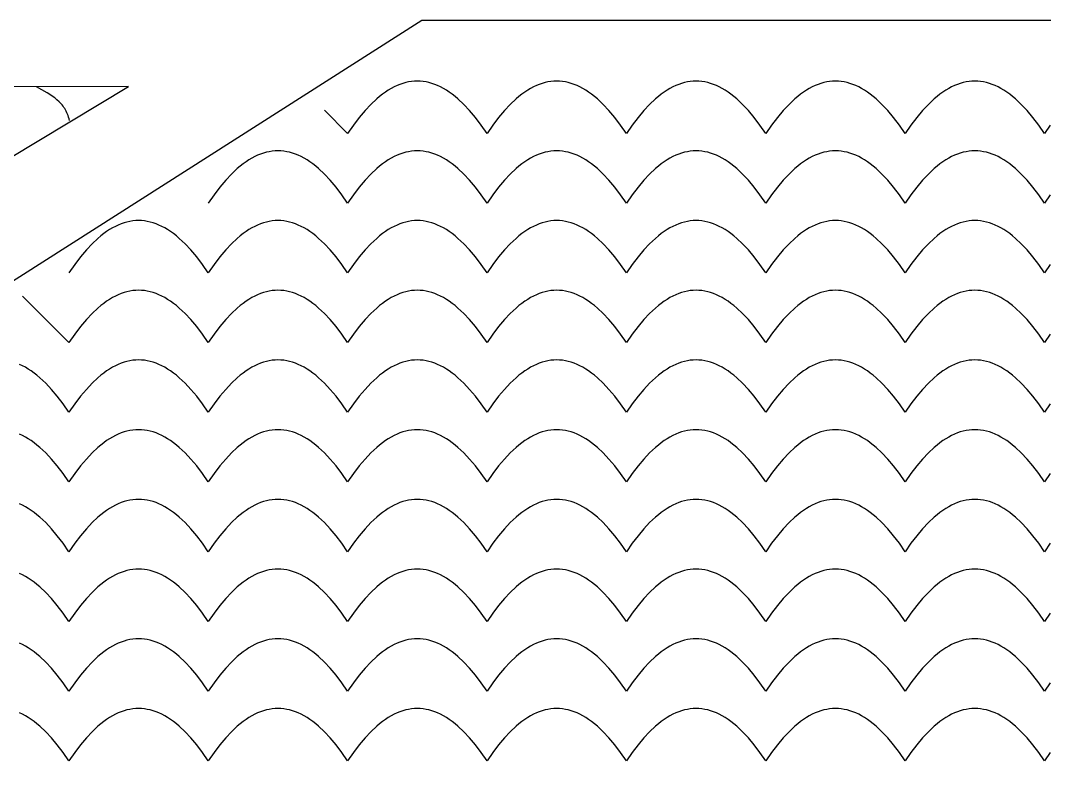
# Model space of a CAD drawing. Extents: x -831 to 1547, y -1426 to -385.
# Drawn here: x 67.7 to 133.8, y -858.3 to -809.9 of the extents above; entities that cross this region are included whole.
import ezdxf

# ---------------------------------------------------------------- set-up
doc = ezdxf.new("R2010")
doc.units = 0
doc.layers.add('CUT', color=18, linetype='CONTINUOUS')
doc.layers.add('ENGRAVE', color=1, linetype='CONTINUOUS')

msp = doc.modelspace()

# ---------------------------------------------------------------- linework, layer by layer
at = {"layer": 'CUT'}
for points in [[(334.842, -861.159), (254.442, -861.159), (174.042, -809.919), (133.842, -809.919), (93.642, -809.919), (13.242, -861.159), (-67.158, -861.159), (-67.158, -926.259), (93.474, -926.259), (133.842, -870.943), (174.211, -926.259), (334.842, -926.259)], [(74.689, -814.177), (26.757, -814.21), (26.757, -817.21), (14.757, -817.21), (14.757, -814.21), (-59.362, -814.177), (5.611, -855.743)]]:
    msp.add_lwpolyline(points, close=True, dxfattribs=at)
at = {"layer": 'ENGRAVE'}
for points in [[(134.217, -816.67), (133.842, -817.209), (133.467, -816.67), (133.092, -816.178), (132.717, -815.732), (132.342, -815.334), (131.967, -814.982), (131.779, -814.824), (131.592, -814.678), (131.404, -814.543), (131.217, -814.42), (131.029, -814.309), (130.842, -814.209), (130.654, -814.121), (130.467, -814.045), (130.279, -813.98), (130.092, -813.928), (129.904, -813.887), (129.717, -813.857), (129.529, -813.84), (129.342, -813.834), (129.154, -813.84), (128.967, -813.857), (128.779, -813.887), (128.592, -813.928), (128.404, -813.98), (128.217, -814.045), (128.029, -814.121), (127.842, -814.209), (127.654, -814.309), (127.467, -814.42), (127.279, -814.543), (127.092, -814.678), (126.904, -814.824), (126.717, -814.982), (126.342, -815.334), (125.967, -815.732), (125.592, -816.178), (125.217, -816.67), (124.842, -817.209), (124.467, -816.67), (124.092, -816.178), (123.717, -815.732), (123.342, -815.334), (122.967, -814.982), (122.779, -814.824), (122.592, -814.678), (122.404, -814.543), (122.217, -814.42), (122.029, -814.309), (121.842, -814.209), (121.654, -814.121), (121.467, -814.045), (121.279, -813.98), (121.092, -813.928), (120.904, -813.887), (120.717, -813.857), (120.529, -813.84), (120.342, -813.834), (120.154, -813.84), (119.967, -813.857), (119.779, -813.887), (119.592, -813.928), (119.404, -813.98), (119.217, -814.045), (119.029, -814.121), (118.842, -814.209), (118.654, -814.309), (118.467, -814.42), (118.279, -814.543), (118.092, -814.678), (117.904, -814.824), (117.717, -814.982), (117.342, -815.334), (116.967, -815.732), (116.592, -816.178), (116.217, -816.67), (115.842, -817.209), (115.467, -816.67), (115.092, -816.178), (114.717, -815.732), (114.342, -815.334), (113.967, -814.982), (113.779, -814.824), (113.592, -814.678), (113.404, -814.543), (113.217, -814.42), (113.029, -814.309), (112.842, -814.209), (112.654, -814.121), (112.467, -814.045), (112.279, -813.98), (112.092, -813.928), (111.904, -813.887), (111.717, -813.857), (111.529, -813.84), (111.342, -813.834), (111.154, -813.84), (110.967, -813.857), (110.779, -813.887), (110.592, -813.928), (110.404, -813.98), (110.217, -814.045), (110.029, -814.121), (109.842, -814.209), (109.654, -814.309), (109.467, -814.42), (109.279, -814.543), (109.092, -814.678), (108.904, -814.824), (108.717, -814.982), (108.342, -815.334), (107.967, -815.732), (107.592, -816.178), (107.217, -816.67), (106.842, -817.209), (106.467, -816.67), (106.092, -816.178), (105.717, -815.732), (105.342, -815.334), (104.967, -814.982), (104.779, -814.824), (104.592, -814.678), (104.404, -814.543), (104.217, -814.42), (104.029, -814.309), (103.842, -814.209), (103.654, -814.121), (103.467, -814.045), (103.279, -813.98), (103.092, -813.928), (102.904, -813.887), (102.717, -813.857), (102.529, -813.84), (102.342, -813.834), (102.154, -813.84), (101.967, -813.857), (101.779, -813.887), (101.592, -813.928), (101.404, -813.98), (101.217, -814.045), (101.029, -814.121), (100.842, -814.209), (100.654, -814.309), (100.467, -814.42), (100.279, -814.543), (100.092, -814.678), (99.904, -814.824), (99.717, -814.982), (99.342, -815.334), (98.967, -815.732), (98.592, -816.178), (98.217, -816.67), (97.842, -817.209), (97.467, -816.67), (97.092, -816.178), (96.717, -815.732), (96.342, -815.334), (95.967, -814.982), (95.779, -814.824), (95.592, -814.678), (95.404, -814.543), (95.217, -814.42), (95.029, -814.309), (94.842, -814.209), (94.654, -814.121), (94.467, -814.045), (94.279, -813.98), (94.092, -813.928), (93.904, -813.887), (93.717, -813.857), (93.529, -813.84), (93.342, -813.834), (93.154, -813.84), (92.967, -813.857), (92.779, -813.887), (92.592, -813.928), (92.404, -813.98), (92.217, -814.045), (92.029, -814.121), (91.842, -814.209), (91.654, -814.309), (91.467, -814.42), (91.279, -814.543), (91.092, -814.678), (90.904, -814.824), (90.717, -814.982), (90.342, -815.334), (89.967, -815.732), (89.592, -816.178), (89.217, -816.67), (88.842, -817.209), (87.342, -815.709)], [(70.878, -816.379), (70.853, -816.269), (70.823, -816.164), (70.789, -816.062), (70.753, -815.964), (70.712, -815.87), (70.668, -815.779), (70.621, -815.692), (70.571, -815.607), (70.518, -815.526), (70.462, -815.448), (70.403, -815.372), (70.342, -815.299), (70.278, -815.229), (70.212, -815.161), (70.072, -815.032), (69.925, -814.911), (69.771, -814.798), (69.612, -814.69), (69.447, -814.588), (68.757, -814.209)], [(134.217, -821.17), (133.842, -821.709), (133.467, -821.17), (133.092, -820.678), (132.717, -820.232), (132.342, -819.834), (131.967, -819.482), (131.779, -819.324), (131.592, -819.178), (131.404, -819.043), (131.217, -818.92), (131.029, -818.809), (130.842, -818.709), (130.654, -818.621), (130.467, -818.545), (130.279, -818.48), (130.092, -818.428), (129.904, -818.387), (129.717, -818.357), (129.529, -818.34), (129.342, -818.334), (129.154, -818.34), (128.967, -818.357), (128.779, -818.387), (128.592, -818.428), (128.404, -818.48), (128.217, -818.545), (128.029, -818.621), (127.842, -818.709), (127.654, -818.809), (127.467, -818.92), (127.279, -819.043), (127.092, -819.178), (126.904, -819.324), (126.717, -819.482), (126.342, -819.834), (125.967, -820.232), (125.592, -820.678), (125.217, -821.17), (124.842, -821.709), (124.467, -821.17), (124.092, -820.678), (123.717, -820.232), (123.342, -819.834), (122.967, -819.482), (122.779, -819.324), (122.592, -819.178), (122.404, -819.043), (122.217, -818.92), (122.029, -818.809), (121.842, -818.709), (121.654, -818.621), (121.467, -818.545), (121.279, -818.48), (121.092, -818.428), (120.904, -818.387), (120.717, -818.357), (120.529, -818.34), (120.342, -818.334), (120.154, -818.34), (119.967, -818.357), (119.779, -818.387), (119.592, -818.428), (119.404, -818.48), (119.217, -818.545), (119.029, -818.621), (118.842, -818.709), (118.654, -818.809), (118.467, -818.92), (118.279, -819.043), (118.092, -819.178), (117.904, -819.324), (117.717, -819.482), (117.342, -819.834), (116.967, -820.232), (116.592, -820.678), (116.217, -821.17), (115.842, -821.709), (115.467, -821.17), (115.092, -820.678), (114.717, -820.232), (114.342, -819.834), (113.967, -819.482), (113.779, -819.324), (113.592, -819.178), (113.404, -819.043), (113.217, -818.92), (113.029, -818.809), (112.842, -818.709), (112.654, -818.621), (112.467, -818.545), (112.279, -818.48), (112.092, -818.428), (111.904, -818.387), (111.717, -818.357), (111.529, -818.34), (111.342, -818.334), (111.154, -818.34), (110.967, -818.357), (110.779, -818.387), (110.592, -818.428), (110.404, -818.48), (110.217, -818.545), (110.029, -818.621), (109.842, -818.709), (109.654, -818.809), (109.467, -818.92), (109.279, -819.043), (109.092, -819.178), (108.904, -819.324), (108.717, -819.482), (108.342, -819.834), (107.967, -820.232), (107.592, -820.678), (107.217, -821.17), (106.842, -821.709), (106.467, -821.17), (106.092, -820.678), (105.717, -820.232), (105.342, -819.834), (104.967, -819.482), (104.779, -819.324), (104.592, -819.178), (104.404, -819.043), (104.217, -818.92), (104.029, -818.809), (103.842, -818.709), (103.654, -818.621), (103.467, -818.545), (103.279, -818.48), (103.092, -818.428), (102.904, -818.387), (102.717, -818.357), (102.529, -818.34), (102.342, -818.334), (102.154, -818.34), (101.967, -818.357), (101.779, -818.387), (101.592, -818.428), (101.404, -818.48), (101.217, -818.545), (101.029, -818.621), (100.842, -818.709), (100.654, -818.809), (100.467, -818.92), (100.279, -819.043), (100.092, -819.178), (99.904, -819.324), (99.717, -819.482), (99.342, -819.834), (98.967, -820.232), (98.592, -820.678), (98.217, -821.17), (97.842, -821.709), (97.467, -821.17), (97.092, -820.678), (96.717, -820.232), (96.342, -819.834), (95.967, -819.482), (95.779, -819.324), (95.592, -819.178), (95.404, -819.043), (95.217, -818.92), (95.029, -818.809), (94.842, -818.709), (94.654, -818.621), (94.467, -818.545), (94.279, -818.48), (94.092, -818.428), (93.904, -818.387), (93.717, -818.357), (93.529, -818.34), (93.342, -818.334), (93.154, -818.34), (92.967, -818.357), (92.779, -818.387), (92.592, -818.428), (92.404, -818.48), (92.217, -818.545), (92.029, -818.621), (91.842, -818.709), (91.654, -818.809), (91.467, -818.92), (91.279, -819.043), (91.092, -819.178), (90.904, -819.324), (90.717, -819.482), (90.342, -819.834), (89.967, -820.232), (89.592, -820.678), (89.217, -821.17), (88.842, -821.709), (88.467, -821.17), (88.092, -820.678), (87.717, -820.232), (87.342, -819.834), (86.967, -819.482), (86.779, -819.324), (86.592, -819.178), (86.404, -819.043), (86.217, -818.92), (86.029, -818.809), (85.842, -818.709), (85.654, -818.621), (85.467, -818.545), (85.279, -818.48), (85.092, -818.428), (84.904, -818.387), (84.717, -818.357), (84.529, -818.34), (84.342, -818.334), (84.154, -818.34), (83.967, -818.357), (83.779, -818.387), (83.592, -818.428), (83.404, -818.48), (83.217, -818.545), (83.029, -818.621), (82.842, -818.709), (82.654, -818.809), (82.467, -818.92), (82.279, -819.043), (82.092, -819.178), (81.904, -819.324), (81.717, -819.482), (81.342, -819.834), (80.967, -820.232), (80.592, -820.678), (80.217, -821.17), (79.842, -821.709)], [(134.217, -825.67), (133.842, -826.209), (133.467, -825.67), (133.092, -825.178), (132.717, -824.732), (132.342, -824.334), (131.967, -823.982), (131.779, -823.824), (131.592, -823.678), (131.404, -823.543), (131.217, -823.42), (131.029, -823.309), (130.842, -823.209), (130.654, -823.121), (130.467, -823.045), (130.279, -822.98), (130.092, -822.928), (129.904, -822.887), (129.717, -822.857), (129.529, -822.84), (129.342, -822.834), (129.154, -822.84), (128.967, -822.857), (128.779, -822.887), (128.592, -822.928), (128.404, -822.98), (128.217, -823.045), (128.029, -823.121), (127.842, -823.209), (127.654, -823.309), (127.467, -823.42), (127.279, -823.543), (127.092, -823.678), (126.904, -823.824), (126.717, -823.982), (126.342, -824.334), (125.967, -824.732), (125.592, -825.178), (125.217, -825.67), (124.842, -826.209), (124.467, -825.67), (124.092, -825.178), (123.717, -824.732), (123.342, -824.334), (122.967, -823.982), (122.779, -823.824), (122.592, -823.678), (122.404, -823.543), (122.217, -823.42), (122.029, -823.309), (121.842, -823.209), (121.654, -823.121), (121.467, -823.045), (121.279, -822.98), (121.092, -822.928), (120.904, -822.887), (120.717, -822.857), (120.529, -822.84), (120.342, -822.834), (120.154, -822.84), (119.967, -822.857), (119.779, -822.887), (119.592, -822.928), (119.404, -822.98), (119.217, -823.045), (119.029, -823.121), (118.842, -823.209), (118.654, -823.309), (118.467, -823.42), (118.279, -823.543), (118.092, -823.678), (117.904, -823.824), (117.717, -823.982), (117.342, -824.334), (116.967, -824.732), (116.592, -825.178), (116.217, -825.67), (115.842, -826.209), (115.467, -825.67), (115.092, -825.178), (114.717, -824.732), (114.342, -824.334), (113.967, -823.982), (113.779, -823.824), (113.592, -823.678), (113.404, -823.543), (113.217, -823.42), (113.029, -823.309), (112.842, -823.209), (112.654, -823.121), (112.467, -823.045), (112.279, -822.98), (112.092, -822.928), (111.904, -822.887), (111.717, -822.857), (111.529, -822.84), (111.342, -822.834), (111.154, -822.84), (110.967, -822.857), (110.779, -822.887), (110.592, -822.928), (110.404, -822.98), (110.217, -823.045), (110.029, -823.121), (109.842, -823.209), (109.654, -823.309), (109.467, -823.42), (109.279, -823.543), (109.092, -823.678), (108.904, -823.824), (108.717, -823.982), (108.342, -824.334), (107.967, -824.732), (107.592, -825.178), (107.217, -825.67), (106.842, -826.209), (106.467, -825.67), (106.092, -825.178), (105.717, -824.732), (105.342, -824.334), (104.967, -823.982), (104.779, -823.824), (104.592, -823.678), (104.404, -823.543), (104.217, -823.42), (104.029, -823.309), (103.842, -823.209), (103.654, -823.121), (103.467, -823.045), (103.279, -822.98), (103.092, -822.928), (102.904, -822.887), (102.717, -822.857), (102.529, -822.84), (102.342, -822.834), (102.154, -822.84), (101.967, -822.857), (101.779, -822.887), (101.592, -822.928), (101.404, -822.98), (101.217, -823.045), (101.029, -823.121), (100.842, -823.209), (100.654, -823.309), (100.467, -823.42), (100.279, -823.543), (100.092, -823.678), (99.904, -823.824), (99.717, -823.982), (99.342, -824.334), (98.967, -824.732), (98.592, -825.178), (98.217, -825.67), (97.842, -826.209), (97.467, -825.67), (97.092, -825.178), (96.717, -824.732), (96.342, -824.334), (95.967, -823.982), (95.779, -823.824), (95.592, -823.678), (95.404, -823.543), (95.217, -823.42), (95.029, -823.309), (94.842, -823.209), (94.654, -823.121), (94.467, -823.045), (94.279, -822.98), (94.092, -822.928), (93.904, -822.887), (93.717, -822.857), (93.529, -822.84), (93.342, -822.834), (93.154, -822.84), (92.967, -822.857), (92.779, -822.887), (92.592, -822.928), (92.404, -822.98), (92.217, -823.045), (92.029, -823.121), (91.842, -823.209), (91.654, -823.309), (91.467, -823.42), (91.279, -823.543), (91.092, -823.678), (90.904, -823.824), (90.717, -823.982), (90.342, -824.334), (89.967, -824.732), (89.592, -825.178), (89.217, -825.67), (88.842, -826.209), (88.467, -825.67), (88.092, -825.178), (87.717, -824.732), (87.342, -824.334), (86.967, -823.982), (86.779, -823.824), (86.592, -823.678), (86.404, -823.543), (86.217, -823.42), (86.029, -823.309), (85.842, -823.209), (85.654, -823.121), (85.467, -823.045), (85.279, -822.98), (85.092, -822.928), (84.904, -822.887), (84.717, -822.857), (84.529, -822.84), (84.342, -822.834), (84.154, -822.84), (83.967, -822.857), (83.779, -822.887), (83.592, -822.928), (83.404, -822.98), (83.217, -823.045), (83.029, -823.121), (82.842, -823.209), (82.654, -823.309), (82.467, -823.42), (82.279, -823.543), (82.092, -823.678), (81.904, -823.824), (81.717, -823.982), (81.342, -824.334), (80.967, -824.732), (80.592, -825.178), (80.217, -825.67), (79.842, -826.209), (79.467, -825.67), (79.092, -825.178), (78.717, -824.732), (78.342, -824.334), (77.967, -823.982), (77.779, -823.824), (77.592, -823.678), (77.404, -823.543), (77.217, -823.42), (77.029, -823.309), (76.842, -823.209), (76.654, -823.121), (76.467, -823.045), (76.279, -822.98), (76.092, -822.928), (75.904, -822.887), (75.717, -822.857), (75.529, -822.84), (75.342, -822.834), (75.154, -822.84), (74.967, -822.857), (74.779, -822.887), (74.592, -822.928), (74.404, -822.98), (74.217, -823.045), (74.029, -823.121), (73.842, -823.209), (73.654, -823.309), (73.467, -823.42), (73.279, -823.543), (73.092, -823.678), (72.904, -823.824), (72.717, -823.982), (72.342, -824.334), (71.967, -824.732), (71.592, -825.178), (71.217, -825.67), (70.842, -826.209)], [(134.217, -830.17), (133.842, -830.709), (133.467, -830.17), (133.092, -829.678), (132.717, -829.232), (132.342, -828.834), (131.967, -828.482), (131.779, -828.324), (131.592, -828.178), (131.404, -828.043), (131.217, -827.92), (131.029, -827.809), (130.842, -827.709), (130.654, -827.621), (130.467, -827.545), (130.279, -827.48), (130.092, -827.428), (129.904, -827.387), (129.717, -827.357), (129.529, -827.34), (129.342, -827.334), (129.154, -827.34), (128.967, -827.357), (128.779, -827.387), (128.592, -827.428), (128.404, -827.48), (128.217, -827.545), (128.029, -827.621), (127.842, -827.709), (127.654, -827.809), (127.467, -827.92), (127.279, -828.043), (127.092, -828.178), (126.904, -828.324), (126.717, -828.482), (126.342, -828.834), (125.967, -829.232), (125.592, -829.678), (125.217, -830.17), (124.842, -830.709), (124.467, -830.17), (124.092, -829.678), (123.717, -829.232), (123.342, -828.834), (122.967, -828.482), (122.779, -828.324), (122.592, -828.178), (122.404, -828.043), (122.217, -827.92), (122.029, -827.809), (121.842, -827.709), (121.654, -827.621), (121.467, -827.545), (121.279, -827.48), (121.092, -827.428), (120.904, -827.387), (120.717, -827.357), (120.529, -827.34), (120.342, -827.334), (120.154, -827.34), (119.967, -827.357), (119.779, -827.387), (119.592, -827.428), (119.404, -827.48), (119.217, -827.545), (119.029, -827.621), (118.842, -827.709), (118.654, -827.809), (118.467, -827.92), (118.279, -828.043), (118.092, -828.178), (117.904, -828.324), (117.717, -828.482), (117.342, -828.834), (116.967, -829.232), (116.592, -829.678), (116.217, -830.17), (115.842, -830.709), (115.467, -830.17), (115.092, -829.678), (114.717, -829.232), (114.342, -828.834), (113.967, -828.482), (113.779, -828.324), (113.592, -828.178), (113.404, -828.043), (113.217, -827.92), (113.029, -827.809), (112.842, -827.709), (112.654, -827.621), (112.467, -827.545), (112.279, -827.48), (112.092, -827.428), (111.904, -827.387), (111.717, -827.357), (111.529, -827.34), (111.342, -827.334), (111.154, -827.34), (110.967, -827.357), (110.779, -827.387), (110.592, -827.428), (110.404, -827.48), (110.217, -827.545), (110.029, -827.621), (109.842, -827.709), (109.654, -827.809), (109.467, -827.92), (109.279, -828.043), (109.092, -828.178), (108.904, -828.324), (108.717, -828.482), (108.342, -828.834), (107.967, -829.232), (107.592, -829.678), (107.217, -830.17), (106.842, -830.709), (106.467, -830.17), (106.092, -829.678), (105.717, -829.232), (105.342, -828.834), (104.967, -828.482), (104.779, -828.324), (104.592, -828.178), (104.404, -828.043), (104.217, -827.92), (104.029, -827.809), (103.842, -827.709), (103.654, -827.621), (103.467, -827.545), (103.279, -827.48), (103.092, -827.428), (102.904, -827.387), (102.717, -827.357), (102.529, -827.34), (102.342, -827.334), (102.154, -827.34), (101.967, -827.357), (101.779, -827.387), (101.592, -827.428), (101.404, -827.48), (101.217, -827.545), (101.029, -827.621), (100.842, -827.709), (100.654, -827.809), (100.467, -827.92), (100.279, -828.043), (100.092, -828.178), (99.904, -828.324), (99.717, -828.482), (99.342, -828.834), (98.967, -829.232), (98.592, -829.678), (98.217, -830.17), (97.842, -830.709), (97.467, -830.17), (97.092, -829.678), (96.717, -829.232), (96.342, -828.834), (95.967, -828.482), (95.779, -828.324), (95.592, -828.178), (95.404, -828.043), (95.217, -827.92), (95.029, -827.809), (94.842, -827.709), (94.654, -827.621), (94.467, -827.545), (94.279, -827.48), (94.092, -827.428), (93.904, -827.387), (93.717, -827.357), (93.529, -827.34), (93.342, -827.334), (93.154, -827.34), (92.967, -827.357), (92.779, -827.387), (92.592, -827.428), (92.404, -827.48), (92.217, -827.545), (92.029, -827.621), (91.842, -827.709), (91.654, -827.809), (91.467, -827.92), (91.279, -828.043), (91.092, -828.178), (90.904, -828.324), (90.717, -828.482), (90.342, -828.834), (89.967, -829.232), (89.592, -829.678), (89.217, -830.17), (88.842, -830.709), (88.467, -830.17), (88.092, -829.678), (87.717, -829.232), (87.342, -828.834), (86.967, -828.482), (86.779, -828.324), (86.592, -828.178), (86.404, -828.043), (86.217, -827.92), (86.029, -827.809), (85.842, -827.709), (85.654, -827.621), (85.467, -827.545), (85.279, -827.48), (85.092, -827.428), (84.904, -827.387), (84.717, -827.357), (84.529, -827.34), (84.342, -827.334), (84.154, -827.34), (83.967, -827.357), (83.779, -827.387), (83.592, -827.428), (83.404, -827.48), (83.217, -827.545), (83.029, -827.621), (82.842, -827.709), (82.654, -827.809), (82.467, -827.92), (82.279, -828.043), (82.092, -828.178), (81.904, -828.324), (81.717, -828.482), (81.342, -828.834), (80.967, -829.232), (80.592, -829.678), (80.217, -830.17), (79.842, -830.709), (79.467, -830.17), (79.092, -829.678), (78.717, -829.232), (78.342, -828.834), (77.967, -828.482), (77.779, -828.324), (77.592, -828.178), (77.404, -828.043), (77.217, -827.92), (77.029, -827.809), (76.842, -827.709), (76.654, -827.621), (76.467, -827.545), (76.279, -827.48), (76.092, -827.428), (75.904, -827.387), (75.717, -827.357), (75.529, -827.34), (75.342, -827.334), (75.154, -827.34), (74.967, -827.357), (74.779, -827.387), (74.592, -827.428), (74.404, -827.48), (74.217, -827.545), (74.029, -827.621), (73.842, -827.709), (73.654, -827.809), (73.467, -827.92), (73.279, -828.043), (73.092, -828.178), (72.904, -828.324), (72.717, -828.482), (72.342, -828.834), (71.967, -829.232), (71.592, -829.678), (71.217, -830.17), (70.842, -830.709), (67.842, -827.709)], [(134.217, -834.67), (133.842, -835.209), (133.467, -834.67), (133.092, -834.178), (132.717, -833.732), (132.342, -833.334), (131.967, -832.982), (131.779, -832.824), (131.592, -832.678), (131.404, -832.543), (131.217, -832.42), (131.029, -832.309), (130.842, -832.209), (130.654, -832.121), (130.467, -832.045), (130.279, -831.98), (130.092, -831.928), (129.904, -831.887), (129.717, -831.857), (129.529, -831.84), (129.342, -831.834), (129.154, -831.84), (128.967, -831.857), (128.779, -831.887), (128.592, -831.928), (128.404, -831.98), (128.217, -832.045), (128.029, -832.121), (127.842, -832.209), (127.654, -832.309), (127.467, -832.42), (127.279, -832.543), (127.092, -832.678), (126.904, -832.824), (126.717, -832.982), (126.342, -833.334), (125.967, -833.732), (125.592, -834.178), (125.217, -834.67), (124.842, -835.209), (124.467, -834.67), (124.092, -834.178), (123.717, -833.732), (123.342, -833.334), (122.967, -832.982), (122.779, -832.824), (122.592, -832.678), (122.404, -832.543), (122.217, -832.42), (122.029, -832.309), (121.842, -832.209), (121.654, -832.121), (121.467, -832.045), (121.279, -831.98), (121.092, -831.928), (120.904, -831.887), (120.717, -831.857), (120.529, -831.84), (120.342, -831.834), (120.154, -831.84), (119.967, -831.857), (119.779, -831.887), (119.592, -831.928), (119.404, -831.98), (119.217, -832.045), (119.029, -832.121), (118.842, -832.209), (118.654, -832.309), (118.467, -832.42), (118.279, -832.543), (118.092, -832.678), (117.904, -832.824), (117.717, -832.982), (117.342, -833.334), (116.967, -833.732), (116.592, -834.178), (116.217, -834.67), (115.842, -835.209), (115.467, -834.67), (115.092, -834.178), (114.717, -833.732), (114.342, -833.334), (113.967, -832.982), (113.779, -832.824), (113.592, -832.678), (113.404, -832.543), (113.217, -832.42), (113.029, -832.309), (112.842, -832.209), (112.654, -832.121), (112.467, -832.045), (112.279, -831.98), (112.092, -831.928), (111.904, -831.887), (111.717, -831.857), (111.529, -831.84), (111.342, -831.834), (111.154, -831.84), (110.967, -831.857), (110.779, -831.887), (110.592, -831.928), (110.404, -831.98), (110.217, -832.045), (110.029, -832.121), (109.842, -832.209), (109.654, -832.309), (109.467, -832.42), (109.279, -832.543), (109.092, -832.678), (108.904, -832.824), (108.717, -832.982), (108.342, -833.334), (107.967, -833.732), (107.592, -834.178), (107.217, -834.67), (106.842, -835.209), (106.467, -834.67), (106.092, -834.178), (105.717, -833.732), (105.342, -833.334), (104.967, -832.982), (104.779, -832.824), (104.592, -832.678), (104.404, -832.543), (104.217, -832.42), (104.029, -832.309), (103.842, -832.209), (103.654, -832.121), (103.467, -832.045), (103.279, -831.98), (103.092, -831.928), (102.904, -831.887), (102.717, -831.857), (102.529, -831.84), (102.342, -831.834), (102.154, -831.84), (101.967, -831.857), (101.779, -831.887), (101.592, -831.928), (101.404, -831.98), (101.217, -832.045), (101.029, -832.121), (100.842, -832.209), (100.654, -832.309), (100.467, -832.42), (100.279, -832.543), (100.092, -832.678), (99.904, -832.824), (99.717, -832.982), (99.342, -833.334), (98.967, -833.732), (98.592, -834.178), (98.217, -834.67), (97.842, -835.209), (97.467, -834.67), (97.092, -834.178), (96.717, -833.732), (96.342, -833.334), (95.967, -832.982), (95.779, -832.824), (95.592, -832.678), (95.404, -832.543), (95.217, -832.42), (95.029, -832.309), (94.842, -832.209), (94.654, -832.121), (94.467, -832.045), (94.279, -831.98), (94.092, -831.928), (93.904, -831.887), (93.717, -831.857), (93.529, -831.84), (93.342, -831.834), (93.154, -831.84), (92.967, -831.857), (92.779, -831.887), (92.592, -831.928), (92.404, -831.98), (92.217, -832.045), (92.029, -832.121), (91.842, -832.209), (91.654, -832.309), (91.467, -832.42), (91.279, -832.543), (91.092, -832.678), (90.904, -832.824), (90.717, -832.982), (90.342, -833.334), (89.967, -833.732), (89.592, -834.178), (89.217, -834.67), (88.842, -835.209), (88.467, -834.67), (88.092, -834.178), (87.717, -833.732), (87.342, -833.334), (86.967, -832.982), (86.779, -832.824), (86.592, -832.678), (86.404, -832.543), (86.217, -832.42), (86.029, -832.309), (85.842, -832.209), (85.654, -832.121), (85.467, -832.045), (85.279, -831.98), (85.092, -831.928), (84.904, -831.887), (84.717, -831.857), (84.529, -831.84), (84.342, -831.834), (84.154, -831.84), (83.967, -831.857), (83.779, -831.887), (83.592, -831.928), (83.404, -831.98), (83.217, -832.045), (83.029, -832.121), (82.842, -832.209), (82.654, -832.309), (82.467, -832.42), (82.279, -832.543), (82.092, -832.678), (81.904, -832.824), (81.717, -832.982), (81.342, -833.334), (80.967, -833.732), (80.592, -834.178), (80.217, -834.67), (79.842, -835.209), (79.467, -834.67), (79.092, -834.178), (78.717, -833.732), (78.342, -833.334), (77.967, -832.982), (77.779, -832.824), (77.592, -832.678), (77.404, -832.543), (77.217, -832.42), (77.029, -832.309), (76.842, -832.209), (76.654, -832.121), (76.467, -832.045), (76.279, -831.98), (76.092, -831.928), (75.904, -831.887), (75.717, -831.857), (75.529, -831.84), (75.342, -831.834), (75.154, -831.84), (74.967, -831.857), (74.779, -831.887), (74.592, -831.928), (74.404, -831.98), (74.217, -832.045), (74.029, -832.121), (73.842, -832.209), (73.654, -832.309), (73.467, -832.42), (73.279, -832.543), (73.092, -832.678), (72.904, -832.824), (72.717, -832.982), (72.342, -833.334), (71.967, -833.732), (71.592, -834.178), (71.217, -834.67), (70.842, -835.209), (70.467, -834.67), (70.092, -834.178), (69.717, -833.732), (69.342, -833.334), (68.967, -832.982), (68.779, -832.824), (68.592, -832.678), (68.404, -832.543), (68.217, -832.42), (68.029, -832.309), (67.842, -832.209), (67.654, -832.121)], [(134.217, -839.17), (133.842, -839.709), (133.467, -839.17), (133.092, -838.678), (132.717, -838.232), (132.342, -837.834), (131.967, -837.482), (131.779, -837.324), (131.592, -837.178), (131.404, -837.043), (131.217, -836.92), (131.029, -836.809), (130.842, -836.709), (130.654, -836.621), (130.467, -836.545), (130.279, -836.48), (130.092, -836.428), (129.904, -836.387), (129.717, -836.357), (129.529, -836.34), (129.342, -836.334), (129.154, -836.34), (128.967, -836.357), (128.779, -836.387), (128.592, -836.428), (128.404, -836.48), (128.217, -836.545), (128.029, -836.621), (127.842, -836.709), (127.654, -836.809), (127.467, -836.92), (127.279, -837.043), (127.092, -837.178), (126.904, -837.324), (126.717, -837.482), (126.342, -837.834), (125.967, -838.232), (125.592, -838.678), (125.217, -839.17), (124.842, -839.709), (124.467, -839.17), (124.092, -838.678), (123.717, -838.232), (123.342, -837.834), (122.967, -837.482), (122.779, -837.324), (122.592, -837.178), (122.404, -837.043), (122.217, -836.92), (122.029, -836.809), (121.842, -836.709), (121.654, -836.621), (121.467, -836.545), (121.279, -836.48), (121.092, -836.428), (120.904, -836.387), (120.717, -836.357), (120.529, -836.34), (120.342, -836.334), (120.154, -836.34), (119.967, -836.357), (119.779, -836.387), (119.592, -836.428), (119.404, -836.48), (119.217, -836.545), (119.029, -836.621), (118.842, -836.709), (118.654, -836.809), (118.467, -836.92), (118.279, -837.043), (118.092, -837.178), (117.904, -837.324), (117.717, -837.482), (117.342, -837.834), (116.967, -838.232), (116.592, -838.678), (116.217, -839.17), (115.842, -839.709), (115.467, -839.17), (115.092, -838.678), (114.717, -838.232), (114.342, -837.834), (113.967, -837.482), (113.779, -837.324), (113.592, -837.178), (113.404, -837.043), (113.217, -836.92), (113.029, -836.809), (112.842, -836.709), (112.654, -836.621), (112.467, -836.545), (112.279, -836.48), (112.092, -836.428), (111.904, -836.387), (111.717, -836.357), (111.529, -836.34), (111.342, -836.334), (111.154, -836.34), (110.967, -836.357), (110.779, -836.387), (110.592, -836.428), (110.404, -836.48), (110.217, -836.545), (110.029, -836.621), (109.842, -836.709), (109.654, -836.809), (109.467, -836.92), (109.279, -837.043), (109.092, -837.178), (108.904, -837.324), (108.717, -837.482), (108.342, -837.834), (107.967, -838.232), (107.592, -838.678), (107.217, -839.17), (106.842, -839.709), (106.467, -839.17), (106.092, -838.678), (105.717, -838.232), (105.342, -837.834), (104.967, -837.482), (104.779, -837.324), (104.592, -837.178), (104.404, -837.043), (104.217, -836.92), (104.029, -836.809), (103.842, -836.709), (103.654, -836.621), (103.467, -836.545), (103.279, -836.48), (103.092, -836.428), (102.904, -836.387), (102.717, -836.357), (102.529, -836.34), (102.342, -836.334), (102.154, -836.34), (101.967, -836.357), (101.779, -836.387), (101.592, -836.428), (101.404, -836.48), (101.217, -836.545), (101.029, -836.621), (100.842, -836.709), (100.654, -836.809), (100.467, -836.92), (100.279, -837.043), (100.092, -837.178), (99.904, -837.324), (99.717, -837.482), (99.342, -837.834), (98.967, -838.232), (98.592, -838.678), (98.217, -839.17), (97.842, -839.709), (97.467, -839.17), (97.092, -838.678), (96.717, -838.232), (96.342, -837.834), (95.967, -837.482), (95.779, -837.324), (95.592, -837.178), (95.404, -837.043), (95.217, -836.92), (95.029, -836.809), (94.842, -836.709), (94.654, -836.621), (94.467, -836.545), (94.279, -836.48), (94.092, -836.428), (93.904, -836.387), (93.717, -836.357), (93.529, -836.34), (93.342, -836.334), (93.154, -836.34), (92.967, -836.357), (92.779, -836.387), (92.592, -836.428), (92.404, -836.48), (92.217, -836.545), (92.029, -836.621), (91.842, -836.709), (91.654, -836.809), (91.467, -836.92), (91.279, -837.043), (91.092, -837.178), (90.904, -837.324), (90.717, -837.482), (90.342, -837.834), (89.967, -838.232), (89.592, -838.678), (89.217, -839.17), (88.842, -839.709), (88.467, -839.17), (88.092, -838.678), (87.717, -838.232), (87.342, -837.834), (86.967, -837.482), (86.779, -837.324), (86.592, -837.178), (86.404, -837.043), (86.217, -836.92), (86.029, -836.809), (85.842, -836.709), (85.654, -836.621), (85.467, -836.545), (85.279, -836.48), (85.092, -836.428), (84.904, -836.387), (84.717, -836.357), (84.529, -836.34), (84.342, -836.334), (84.154, -836.34), (83.967, -836.357), (83.779, -836.387), (83.592, -836.428), (83.404, -836.48), (83.217, -836.545), (83.029, -836.621), (82.842, -836.709), (82.654, -836.809), (82.467, -836.92), (82.279, -837.043), (82.092, -837.178), (81.904, -837.324), (81.717, -837.482), (81.342, -837.834), (80.967, -838.232), (80.592, -838.678), (80.217, -839.17), (79.842, -839.709), (79.467, -839.17), (79.092, -838.678), (78.717, -838.232), (78.342, -837.834), (77.967, -837.482), (77.779, -837.324), (77.592, -837.178), (77.404, -837.043), (77.217, -836.92), (77.029, -836.809), (76.842, -836.709), (76.654, -836.621), (76.467, -836.545), (76.279, -836.48), (76.092, -836.428), (75.904, -836.387), (75.717, -836.357), (75.529, -836.34), (75.342, -836.334), (75.154, -836.34), (74.967, -836.357), (74.779, -836.387), (74.592, -836.428), (74.404, -836.48), (74.217, -836.545), (74.029, -836.621), (73.842, -836.709), (73.654, -836.809), (73.467, -836.92), (73.279, -837.043), (73.092, -837.178), (72.904, -837.324), (72.717, -837.482), (72.342, -837.834), (71.967, -838.232), (71.592, -838.678), (71.217, -839.17), (70.842, -839.709), (70.467, -839.17), (70.092, -838.678), (69.717, -838.232), (69.342, -837.834), (68.967, -837.482), (68.779, -837.324), (68.592, -837.178), (68.404, -837.043), (68.217, -836.92), (68.029, -836.809), (67.842, -836.709), (67.654, -836.621)], [(134.217, -843.67), (133.842, -844.209), (133.467, -843.67), (133.092, -843.178), (132.717, -842.732), (132.342, -842.334), (131.967, -841.982), (131.779, -841.824), (131.592, -841.678), (131.404, -841.543), (131.217, -841.42), (131.029, -841.309), (130.842, -841.209), (130.654, -841.121), (130.467, -841.045), (130.279, -840.98), (130.092, -840.928), (129.904, -840.887), (129.717, -840.857), (129.529, -840.84), (129.342, -840.834), (129.154, -840.84), (128.967, -840.857), (128.779, -840.887), (128.592, -840.928), (128.404, -840.98), (128.217, -841.045), (128.029, -841.121), (127.842, -841.209), (127.654, -841.309), (127.467, -841.42), (127.279, -841.543), (127.092, -841.678), (126.904, -841.824), (126.717, -841.982), (126.342, -842.334), (125.967, -842.732), (125.592, -843.178), (125.217, -843.67), (124.842, -844.209), (124.467, -843.67), (124.092, -843.178), (123.717, -842.732), (123.342, -842.334), (122.967, -841.982), (122.779, -841.824), (122.592, -841.678), (122.404, -841.543), (122.217, -841.42), (122.029, -841.309), (121.842, -841.209), (121.654, -841.121), (121.467, -841.045), (121.279, -840.98), (121.092, -840.928), (120.904, -840.887), (120.717, -840.857), (120.529, -840.84), (120.342, -840.834), (120.154, -840.84), (119.967, -840.857), (119.779, -840.887), (119.592, -840.928), (119.404, -840.98), (119.217, -841.045), (119.029, -841.121), (118.842, -841.209), (118.654, -841.309), (118.467, -841.42), (118.279, -841.543), (118.092, -841.678), (117.904, -841.824), (117.717, -841.982), (117.342, -842.334), (116.967, -842.732), (116.592, -843.178), (116.217, -843.67), (115.842, -844.209), (115.467, -843.67), (115.092, -843.178), (114.717, -842.732), (114.342, -842.334), (113.967, -841.982), (113.779, -841.824), (113.592, -841.678), (113.404, -841.543), (113.217, -841.42), (113.029, -841.309), (112.842, -841.209), (112.654, -841.121), (112.467, -841.045), (112.279, -840.98), (112.092, -840.928), (111.904, -840.887), (111.717, -840.857), (111.529, -840.84), (111.342, -840.834), (111.154, -840.84), (110.967, -840.857), (110.779, -840.887), (110.592, -840.928), (110.404, -840.98), (110.217, -841.045), (110.029, -841.121), (109.842, -841.209), (109.654, -841.309), (109.467, -841.42), (109.279, -841.543), (109.092, -841.678), (108.904, -841.824), (108.717, -841.982), (108.342, -842.334), (107.967, -842.732), (107.592, -843.178), (107.217, -843.67), (106.842, -844.209), (106.467, -843.67), (106.092, -843.178), (105.717, -842.732), (105.342, -842.334), (104.967, -841.982), (104.779, -841.824), (104.592, -841.678), (104.404, -841.543), (104.217, -841.42), (104.029, -841.309), (103.842, -841.209), (103.654, -841.121), (103.467, -841.045), (103.279, -840.98), (103.092, -840.928), (102.904, -840.887), (102.717, -840.857), (102.529, -840.84), (102.342, -840.834), (102.154, -840.84), (101.967, -840.857), (101.779, -840.887), (101.592, -840.928), (101.404, -840.98), (101.217, -841.045), (101.029, -841.121), (100.842, -841.209), (100.654, -841.309), (100.467, -841.42), (100.279, -841.543), (100.092, -841.678), (99.904, -841.824), (99.717, -841.982), (99.342, -842.334), (98.967, -842.732), (98.592, -843.178), (98.217, -843.67), (97.842, -844.209), (97.467, -843.67), (97.092, -843.178), (96.717, -842.732), (96.342, -842.334), (95.967, -841.982), (95.779, -841.824), (95.592, -841.678), (95.404, -841.543), (95.217, -841.42), (95.029, -841.309), (94.842, -841.209), (94.654, -841.121), (94.467, -841.045), (94.279, -840.98), (94.092, -840.928), (93.904, -840.887), (93.717, -840.857), (93.529, -840.84), (93.342, -840.834), (93.154, -840.84), (92.967, -840.857), (92.779, -840.887), (92.592, -840.928), (92.404, -840.98), (92.217, -841.045), (92.029, -841.121), (91.842, -841.209), (91.654, -841.309), (91.467, -841.42), (91.279, -841.543), (91.092, -841.678), (90.904, -841.824), (90.717, -841.982), (90.342, -842.334), (89.967, -842.732), (89.592, -843.178), (89.217, -843.67), (88.842, -844.209), (88.467, -843.67), (88.092, -843.178), (87.717, -842.732), (87.342, -842.334), (86.967, -841.982), (86.779, -841.824), (86.592, -841.678), (86.404, -841.543), (86.217, -841.42), (86.029, -841.309), (85.842, -841.209), (85.654, -841.121), (85.467, -841.045), (85.279, -840.98), (85.092, -840.928), (84.904, -840.887), (84.717, -840.857), (84.529, -840.84), (84.342, -840.834), (84.154, -840.84), (83.967, -840.857), (83.779, -840.887), (83.592, -840.928), (83.404, -840.98), (83.217, -841.045), (83.029, -841.121), (82.842, -841.209), (82.654, -841.309), (82.467, -841.42), (82.279, -841.543), (82.092, -841.678), (81.904, -841.824), (81.717, -841.982), (81.342, -842.334), (80.967, -842.732), (80.592, -843.178), (80.217, -843.67), (79.842, -844.209), (79.467, -843.67), (79.092, -843.178), (78.717, -842.732), (78.342, -842.334), (77.967, -841.982), (77.779, -841.824), (77.592, -841.678), (77.404, -841.543), (77.217, -841.42), (77.029, -841.309), (76.842, -841.209), (76.654, -841.121), (76.467, -841.045), (76.279, -840.98), (76.092, -840.928), (75.904, -840.887), (75.717, -840.857), (75.529, -840.84), (75.342, -840.834), (75.154, -840.84), (74.967, -840.857), (74.779, -840.887), (74.592, -840.928), (74.404, -840.98), (74.217, -841.045), (74.029, -841.121), (73.842, -841.209), (73.654, -841.309), (73.467, -841.42), (73.279, -841.543), (73.092, -841.678), (72.904, -841.824), (72.717, -841.982), (72.342, -842.334), (71.967, -842.732), (71.592, -843.178), (71.217, -843.67), (70.842, -844.209), (70.467, -843.67), (70.092, -843.178), (69.717, -842.732), (69.342, -842.334), (68.967, -841.982), (68.779, -841.824), (68.592, -841.678), (68.404, -841.543), (68.217, -841.42), (68.029, -841.309), (67.842, -841.209), (67.654, -841.121)], [(134.217, -848.17), (133.842, -848.709), (133.467, -848.17), (133.092, -847.678), (132.717, -847.232), (132.342, -846.834), (131.967, -846.482), (131.779, -846.324), (131.592, -846.178), (131.404, -846.043), (131.217, -845.92), (131.029, -845.809), (130.842, -845.709), (130.654, -845.621), (130.467, -845.545), (130.279, -845.48), (130.092, -845.428), (129.904, -845.387), (129.717, -845.357), (129.529, -845.34), (129.342, -845.334), (129.154, -845.34), (128.967, -845.357), (128.779, -845.387), (128.592, -845.428), (128.404, -845.48), (128.217, -845.545), (128.029, -845.621), (127.842, -845.709), (127.654, -845.809), (127.467, -845.92), (127.279, -846.043), (127.092, -846.178), (126.904, -846.324), (126.717, -846.482), (126.342, -846.834), (125.967, -847.232), (125.592, -847.678), (125.217, -848.17), (124.842, -848.709), (124.467, -848.17), (124.092, -847.678), (123.717, -847.232), (123.342, -846.834), (122.967, -846.482), (122.779, -846.324), (122.592, -846.178), (122.404, -846.043), (122.217, -845.92), (122.029, -845.809), (121.842, -845.709), (121.654, -845.621), (121.467, -845.545), (121.279, -845.48), (121.092, -845.428), (120.904, -845.387), (120.717, -845.357), (120.529, -845.34), (120.342, -845.334), (120.154, -845.34), (119.967, -845.357), (119.779, -845.387), (119.592, -845.428), (119.404, -845.48), (119.217, -845.545), (119.029, -845.621), (118.842, -845.709), (118.654, -845.809), (118.467, -845.92), (118.279, -846.043), (118.092, -846.178), (117.904, -846.324), (117.717, -846.482), (117.342, -846.834), (116.967, -847.232), (116.592, -847.678), (116.217, -848.17), (115.842, -848.709), (115.467, -848.17), (115.092, -847.678), (114.717, -847.232), (114.342, -846.834), (113.967, -846.482), (113.779, -846.324), (113.592, -846.178), (113.404, -846.043), (113.217, -845.92), (113.029, -845.809), (112.842, -845.709), (112.654, -845.621), (112.467, -845.545), (112.279, -845.48), (112.092, -845.428), (111.904, -845.387), (111.717, -845.357), (111.529, -845.34), (111.342, -845.334), (111.154, -845.34), (110.967, -845.357), (110.779, -845.387), (110.592, -845.428), (110.404, -845.48), (110.217, -845.545), (110.029, -845.621), (109.842, -845.709), (109.654, -845.809), (109.467, -845.92), (109.279, -846.043), (109.092, -846.178), (108.904, -846.324), (108.717, -846.482), (108.342, -846.834), (107.967, -847.232), (107.592, -847.678), (107.217, -848.17), (106.842, -848.709), (106.467, -848.17), (106.092, -847.678), (105.717, -847.232), (105.342, -846.834), (104.967, -846.482), (104.779, -846.324), (104.592, -846.178), (104.404, -846.043), (104.217, -845.92), (104.029, -845.809), (103.842, -845.709), (103.654, -845.621), (103.467, -845.545), (103.279, -845.48), (103.092, -845.428), (102.904, -845.387), (102.717, -845.357), (102.529, -845.34), (102.342, -845.334), (102.154, -845.34), (101.967, -845.357), (101.779, -845.387), (101.592, -845.428), (101.404, -845.48), (101.217, -845.545), (101.029, -845.621), (100.842, -845.709), (100.654, -845.809), (100.467, -845.92), (100.279, -846.043), (100.092, -846.178), (99.904, -846.324), (99.717, -846.482), (99.342, -846.834), (98.967, -847.232), (98.592, -847.678), (98.217, -848.17), (97.842, -848.709), (97.467, -848.17), (97.092, -847.678), (96.717, -847.232), (96.342, -846.834), (95.967, -846.482), (95.779, -846.324), (95.592, -846.178), (95.404, -846.043), (95.217, -845.92), (95.029, -845.809), (94.842, -845.709), (94.654, -845.621), (94.467, -845.545), (94.279, -845.48), (94.092, -845.428), (93.904, -845.387), (93.717, -845.357), (93.529, -845.34), (93.342, -845.334), (93.154, -845.34), (92.967, -845.357), (92.779, -845.387), (92.592, -845.428), (92.404, -845.48), (92.217, -845.545), (92.029, -845.621), (91.842, -845.709), (91.654, -845.809), (91.467, -845.92), (91.279, -846.043), (91.092, -846.178), (90.904, -846.324), (90.717, -846.482), (90.342, -846.834), (89.967, -847.232), (89.592, -847.678), (89.217, -848.17), (88.842, -848.709), (88.467, -848.17), (88.092, -847.678), (87.717, -847.232), (87.342, -846.834), (86.967, -846.482), (86.779, -846.324), (86.592, -846.178), (86.404, -846.043), (86.217, -845.92), (86.029, -845.809), (85.842, -845.709), (85.654, -845.621), (85.467, -845.545), (85.279, -845.48), (85.092, -845.428), (84.904, -845.387), (84.717, -845.357), (84.529, -845.34), (84.342, -845.334), (84.154, -845.34), (83.967, -845.357), (83.779, -845.387), (83.592, -845.428), (83.404, -845.48), (83.217, -845.545), (83.029, -845.621), (82.842, -845.709), (82.654, -845.809), (82.467, -845.92), (82.279, -846.043), (82.092, -846.178), (81.904, -846.324), (81.717, -846.482), (81.342, -846.834), (80.967, -847.232), (80.592, -847.678), (80.217, -848.17), (79.842, -848.709), (79.467, -848.17), (79.092, -847.678), (78.717, -847.232), (78.342, -846.834), (77.967, -846.482), (77.779, -846.324), (77.592, -846.178), (77.404, -846.043), (77.217, -845.92), (77.029, -845.809), (76.842, -845.709), (76.654, -845.621), (76.467, -845.545), (76.279, -845.48), (76.092, -845.428), (75.904, -845.387), (75.717, -845.357), (75.529, -845.34), (75.342, -845.334), (75.154, -845.34), (74.967, -845.357), (74.779, -845.387), (74.592, -845.428), (74.404, -845.48), (74.217, -845.545), (74.029, -845.621), (73.842, -845.709), (73.654, -845.809), (73.467, -845.92), (73.279, -846.043), (73.092, -846.178), (72.904, -846.324), (72.717, -846.482), (72.342, -846.834), (71.967, -847.232), (71.592, -847.678), (71.217, -848.17), (70.842, -848.709), (70.467, -848.17), (70.092, -847.678), (69.717, -847.232), (69.342, -846.834), (68.967, -846.482), (68.779, -846.324), (68.592, -846.178), (68.404, -846.043), (68.217, -845.92), (68.029, -845.809), (67.842, -845.709), (67.654, -845.621)], [(134.217, -852.67), (133.842, -853.209), (133.467, -852.67), (133.092, -852.178), (132.717, -851.732), (132.342, -851.334), (131.967, -850.982), (131.779, -850.824), (131.592, -850.678), (131.404, -850.543), (131.217, -850.42), (131.029, -850.309), (130.842, -850.209), (130.654, -850.121), (130.467, -850.045), (130.279, -849.98), (130.092, -849.928), (129.904, -849.887), (129.717, -849.857), (129.529, -849.84), (129.342, -849.834), (129.154, -849.84), (128.967, -849.857), (128.779, -849.887), (128.592, -849.928), (128.404, -849.98), (128.217, -850.045), (128.029, -850.121), (127.842, -850.209), (127.654, -850.309), (127.467, -850.42), (127.279, -850.543), (127.092, -850.678), (126.904, -850.824), (126.717, -850.982), (126.342, -851.334), (125.967, -851.732), (125.592, -852.178), (125.217, -852.67), (124.842, -853.209), (124.467, -852.67), (124.092, -852.178), (123.717, -851.732), (123.342, -851.334), (122.967, -850.982), (122.779, -850.824), (122.592, -850.678), (122.404, -850.543), (122.217, -850.42), (122.029, -850.309), (121.842, -850.209), (121.654, -850.121), (121.467, -850.045), (121.279, -849.98), (121.092, -849.928), (120.904, -849.887), (120.717, -849.857), (120.529, -849.84), (120.342, -849.834), (120.154, -849.84), (119.967, -849.857), (119.779, -849.887), (119.592, -849.928), (119.404, -849.98), (119.217, -850.045), (119.029, -850.121), (118.842, -850.209), (118.654, -850.309), (118.467, -850.42), (118.279, -850.543), (118.092, -850.678), (117.904, -850.824), (117.717, -850.982), (117.342, -851.334), (116.967, -851.732), (116.592, -852.178), (116.217, -852.67), (115.842, -853.209), (115.467, -852.67), (115.092, -852.178), (114.717, -851.732), (114.342, -851.334), (113.967, -850.982), (113.779, -850.824), (113.592, -850.678), (113.404, -850.543), (113.217, -850.42), (113.029, -850.309), (112.842, -850.209), (112.654, -850.121), (112.467, -850.045), (112.279, -849.98), (112.092, -849.928), (111.904, -849.887), (111.717, -849.857), (111.529, -849.84), (111.342, -849.834), (111.154, -849.84), (110.967, -849.857), (110.779, -849.887), (110.592, -849.928), (110.404, -849.98), (110.217, -850.045), (110.029, -850.121), (109.842, -850.209), (109.654, -850.309), (109.467, -850.42), (109.279, -850.543), (109.092, -850.678), (108.904, -850.824), (108.717, -850.982), (108.342, -851.334), (107.967, -851.732), (107.592, -852.178), (107.217, -852.67), (106.842, -853.209), (106.467, -852.67), (106.092, -852.178), (105.717, -851.732), (105.342, -851.334), (104.967, -850.982), (104.779, -850.824), (104.592, -850.678), (104.404, -850.543), (104.217, -850.42), (104.029, -850.309), (103.842, -850.209), (103.654, -850.121), (103.467, -850.045), (103.279, -849.98), (103.092, -849.928), (102.904, -849.887), (102.717, -849.857), (102.529, -849.84), (102.342, -849.834), (102.154, -849.84), (101.967, -849.857), (101.779, -849.887), (101.592, -849.928), (101.404, -849.98), (101.217, -850.045), (101.029, -850.121), (100.842, -850.209), (100.654, -850.309), (100.467, -850.42), (100.279, -850.543), (100.092, -850.678), (99.904, -850.824), (99.717, -850.982), (99.342, -851.334), (98.967, -851.732), (98.592, -852.178), (98.217, -852.67), (97.842, -853.209), (97.467, -852.67), (97.092, -852.178), (96.717, -851.732), (96.342, -851.334), (95.967, -850.982), (95.779, -850.824), (95.592, -850.678), (95.404, -850.543), (95.217, -850.42), (95.029, -850.309), (94.842, -850.209), (94.654, -850.121), (94.467, -850.045), (94.279, -849.98), (94.092, -849.928), (93.904, -849.887), (93.717, -849.857), (93.529, -849.84), (93.342, -849.834), (93.154, -849.84), (92.967, -849.857), (92.779, -849.887), (92.592, -849.928), (92.404, -849.98), (92.217, -850.045), (92.029, -850.121), (91.842, -850.209), (91.654, -850.309), (91.467, -850.42), (91.279, -850.543), (91.092, -850.678), (90.904, -850.824), (90.717, -850.982), (90.342, -851.334), (89.967, -851.732), (89.592, -852.178), (89.217, -852.67), (88.842, -853.209), (88.467, -852.67), (88.092, -852.178), (87.717, -851.732), (87.342, -851.334), (86.967, -850.982), (86.779, -850.824), (86.592, -850.678), (86.404, -850.543), (86.217, -850.42), (86.029, -850.309), (85.842, -850.209), (85.654, -850.121), (85.467, -850.045), (85.279, -849.98), (85.092, -849.928), (84.904, -849.887), (84.717, -849.857), (84.529, -849.84), (84.342, -849.834), (84.154, -849.84), (83.967, -849.857), (83.779, -849.887), (83.592, -849.928), (83.404, -849.98), (83.217, -850.045), (83.029, -850.121), (82.842, -850.209), (82.654, -850.309), (82.467, -850.42), (82.279, -850.543), (82.092, -850.678), (81.904, -850.824), (81.717, -850.982), (81.342, -851.334), (80.967, -851.732), (80.592, -852.178), (80.217, -852.67), (79.842, -853.209), (79.467, -852.67), (79.092, -852.178), (78.717, -851.732), (78.342, -851.334), (77.967, -850.982), (77.779, -850.824), (77.592, -850.678), (77.404, -850.543), (77.217, -850.42), (77.029, -850.309), (76.842, -850.209), (76.654, -850.121), (76.467, -850.045), (76.279, -849.98), (76.092, -849.928), (75.904, -849.887), (75.717, -849.857), (75.529, -849.84), (75.342, -849.834), (75.154, -849.84), (74.967, -849.857), (74.779, -849.887), (74.592, -849.928), (74.404, -849.98), (74.217, -850.045), (74.029, -850.121), (73.842, -850.209), (73.654, -850.309), (73.467, -850.42), (73.279, -850.543), (73.092, -850.678), (72.904, -850.824), (72.717, -850.982), (72.342, -851.334), (71.967, -851.732), (71.592, -852.178), (71.217, -852.67), (70.842, -853.209), (70.467, -852.67), (70.092, -852.178), (69.717, -851.732), (69.342, -851.334), (68.967, -850.982), (68.779, -850.824), (68.592, -850.678), (68.404, -850.543), (68.217, -850.42), (68.029, -850.309), (67.842, -850.209), (67.654, -850.121)], [(134.217, -857.17), (133.842, -857.709), (133.467, -857.17), (133.092, -856.678), (132.717, -856.232), (132.342, -855.834), (131.967, -855.482), (131.779, -855.324), (131.592, -855.178), (131.404, -855.043), (131.217, -854.92), (131.029, -854.809), (130.842, -854.709), (130.654, -854.621), (130.467, -854.545), (130.279, -854.48), (130.092, -854.428), (129.904, -854.387), (129.717, -854.357), (129.529, -854.34), (129.342, -854.334), (129.154, -854.34), (128.967, -854.357), (128.779, -854.387), (128.592, -854.428), (128.404, -854.48), (128.217, -854.545), (128.029, -854.621), (127.842, -854.709), (127.654, -854.809), (127.467, -854.92), (127.279, -855.043), (127.092, -855.178), (126.904, -855.324), (126.717, -855.482), (126.342, -855.834), (125.967, -856.232), (125.592, -856.678), (125.217, -857.17), (124.842, -857.709), (124.467, -857.17), (124.092, -856.678), (123.717, -856.232), (123.342, -855.834), (122.967, -855.482), (122.779, -855.324), (122.592, -855.178), (122.404, -855.043), (122.217, -854.92), (122.029, -854.809), (121.842, -854.709), (121.654, -854.621), (121.467, -854.545), (121.279, -854.48), (121.092, -854.428), (120.904, -854.387), (120.717, -854.357), (120.529, -854.34), (120.342, -854.334), (120.154, -854.34), (119.967, -854.357), (119.779, -854.387), (119.592, -854.428), (119.404, -854.48), (119.217, -854.545), (119.029, -854.621), (118.842, -854.709), (118.654, -854.809), (118.467, -854.92), (118.279, -855.043), (118.092, -855.178), (117.904, -855.324), (117.717, -855.482), (117.342, -855.834), (116.967, -856.232), (116.592, -856.678), (116.217, -857.17), (115.842, -857.709), (115.467, -857.17), (115.092, -856.678), (114.717, -856.232), (114.342, -855.834), (113.967, -855.482), (113.779, -855.324), (113.592, -855.178), (113.404, -855.043), (113.217, -854.92), (113.029, -854.809), (112.842, -854.709), (112.654, -854.621), (112.467, -854.545), (112.279, -854.48), (112.092, -854.428), (111.904, -854.387), (111.717, -854.357), (111.529, -854.34), (111.342, -854.334), (111.154, -854.34), (110.967, -854.357), (110.779, -854.387), (110.592, -854.428), (110.404, -854.48), (110.217, -854.545), (110.029, -854.621), (109.842, -854.709), (109.654, -854.809), (109.467, -854.92), (109.279, -855.043), (109.092, -855.178), (108.904, -855.324), (108.717, -855.482), (108.342, -855.834), (107.967, -856.232), (107.592, -856.678), (107.217, -857.17), (106.842, -857.709), (106.467, -857.17), (106.092, -856.678), (105.717, -856.232), (105.342, -855.834), (104.967, -855.482), (104.779, -855.324), (104.592, -855.178), (104.404, -855.043), (104.217, -854.92), (104.029, -854.809), (103.842, -854.709), (103.654, -854.621), (103.467, -854.545), (103.279, -854.48), (103.092, -854.428), (102.904, -854.387), (102.717, -854.357), (102.529, -854.34), (102.342, -854.334), (102.154, -854.34), (101.967, -854.357), (101.779, -854.387), (101.592, -854.428), (101.404, -854.48), (101.217, -854.545), (101.029, -854.621), (100.842, -854.709), (100.654, -854.809), (100.467, -854.92), (100.279, -855.043), (100.092, -855.178), (99.904, -855.324), (99.717, -855.482), (99.342, -855.834), (98.967, -856.232), (98.592, -856.678), (98.217, -857.17), (97.842, -857.709), (97.467, -857.17), (97.092, -856.678), (96.717, -856.232), (96.342, -855.834), (95.967, -855.482), (95.779, -855.324), (95.592, -855.178), (95.404, -855.043), (95.217, -854.92), (95.029, -854.809), (94.842, -854.709), (94.654, -854.621), (94.467, -854.545), (94.279, -854.48), (94.092, -854.428), (93.904, -854.387), (93.717, -854.357), (93.529, -854.34), (93.342, -854.334), (93.154, -854.34), (92.967, -854.357), (92.779, -854.387), (92.592, -854.428), (92.404, -854.48), (92.217, -854.545), (92.029, -854.621), (91.842, -854.709), (91.654, -854.809), (91.467, -854.92), (91.279, -855.043), (91.092, -855.178), (90.904, -855.324), (90.717, -855.482), (90.342, -855.834), (89.967, -856.232), (89.592, -856.678), (89.217, -857.17), (88.842, -857.709), (88.467, -857.17), (88.092, -856.678), (87.717, -856.232), (87.342, -855.834), (86.967, -855.482), (86.779, -855.324), (86.592, -855.178), (86.404, -855.043), (86.217, -854.92), (86.029, -854.809), (85.842, -854.709), (85.654, -854.621), (85.467, -854.545), (85.279, -854.48), (85.092, -854.428), (84.904, -854.387), (84.717, -854.357), (84.529, -854.34), (84.342, -854.334), (84.154, -854.34), (83.967, -854.357), (83.779, -854.387), (83.592, -854.428), (83.404, -854.48), (83.217, -854.545), (83.029, -854.621), (82.842, -854.709), (82.654, -854.809), (82.467, -854.92), (82.279, -855.043), (82.092, -855.178), (81.904, -855.324), (81.717, -855.482), (81.342, -855.834), (80.967, -856.232), (80.592, -856.678), (80.217, -857.17), (79.842, -857.709), (79.467, -857.17), (79.092, -856.678), (78.717, -856.232), (78.342, -855.834), (77.967, -855.482), (77.779, -855.324), (77.592, -855.178), (77.404, -855.043), (77.217, -854.92), (77.029, -854.809), (76.842, -854.709), (76.654, -854.621), (76.467, -854.545), (76.279, -854.48), (76.092, -854.428), (75.904, -854.387), (75.717, -854.357), (75.529, -854.34), (75.342, -854.334), (75.154, -854.34), (74.967, -854.357), (74.779, -854.387), (74.592, -854.428), (74.404, -854.48), (74.217, -854.545), (74.029, -854.621), (73.842, -854.709), (73.654, -854.809), (73.467, -854.92), (73.279, -855.043), (73.092, -855.178), (72.904, -855.324), (72.717, -855.482), (72.342, -855.834), (71.967, -856.232), (71.592, -856.678), (71.217, -857.17), (70.842, -857.709), (70.467, -857.17), (70.092, -856.678), (69.717, -856.232), (69.342, -855.834), (68.967, -855.482), (68.779, -855.324), (68.592, -855.178), (68.404, -855.043), (68.217, -854.92), (68.029, -854.809), (67.842, -854.709), (67.654, -854.621)]]:
    msp.add_lwpolyline(points, dxfattribs=at)

doc.saveas('drawing.dxf')
